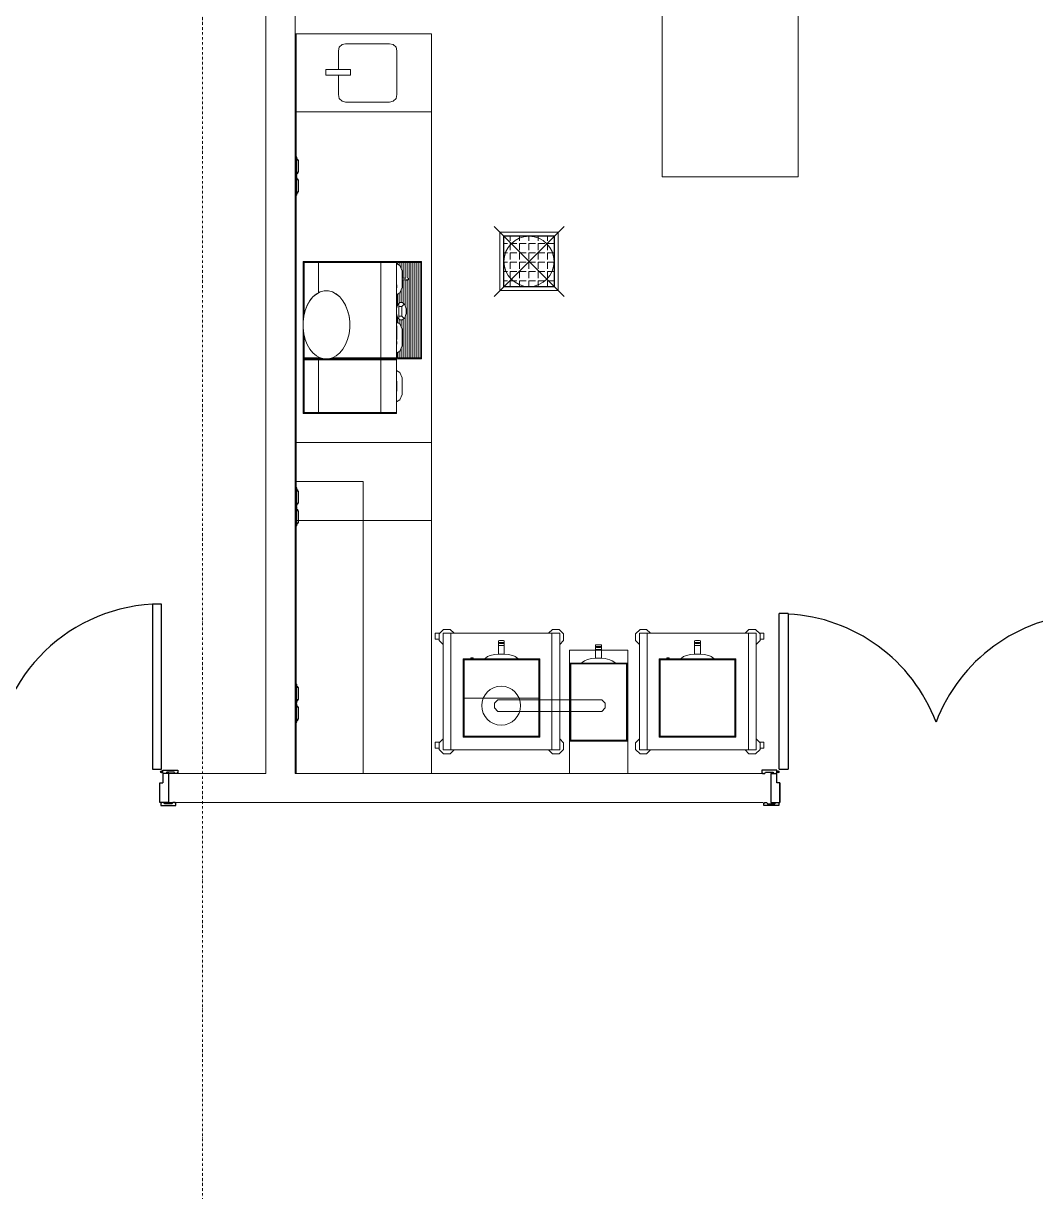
# Model space of a CAD drawing. Header units: millimetres. Extents: x -798 to 124478, y -405 to 121556.
# Drawn here: x 28057 to 33262, y 86579 to 92583 of the extents above; entities that cross this region are included whole.
import ezdxf

# ---------------------------------------------------------------- set-up
doc = ezdxf.new("R2010")
doc.units = ezdxf.units.MM
for name, pattern in [('AUSGEZOGEN', [0]), ('CENTER', [2, 1.25, -0.25, 0.25, -0.25]), ('Strichpunkt', [25.4, 12.7, -6.35, 0, -6.35])]:
    doc.linetypes.add(name, pattern=pattern)
for name, color, linetype, lineweight in [('A-AXES', 40, 'CENTER', 5), ('A-WALL-BRCK', 5, 'Continuous', 9), ('TC-EQUIPMENT', 251, 'Continuous', 0)]:
    doc.layers.add(name, color=color, linetype=linetype, lineweight=lineweight)
doc.layers.add('k3-doors', color=4, linetype='Continuous')

# ---------------------------------------------------------------- blocks, each defined once
blk = doc.blocks.new('оси 2')
at = {"layer": 'A-AXES', "linetype": 'Strichpunkt', "transparency": 33554687}
blk.add_line((2188396.7, -2332747.9), (2188396.7, -2401680.1), dxfattribs=at)

msp = doc.modelspace()

# ---------------------------------------------------------------- linework, layer by layer
at = {"layer": 'A-WALL-BRCK'}
for p, q in [((29454.1, 92828.6), (29454.1, 89985.5)), ((29454.1, 88728.5), (29454.3, 92828.6)), ((29304.1, 92678.6), (29304.1, 88728.5)), ((28804.1, 88578.5), (28804.1, 88728.5)), ((29304.1, 88728.5), (28804.1, 88728.5)), ((31861.1, 88728.4), (29454.1, 88728.5)), ((31900.7, 88578.5), (31900.7, 88728.4)), ((29304.1, 88578.5), (28804.1, 88578.5)), ((31861.1, 88578.5), (29304.1, 88578.5))]:
    msp.add_line(p, q, dxfattribs=at)
at = {"layer": 'k3-doors', "linetype": 'AUSGEZOGEN'}
for p, q in [((28720.2, 89597.5), (28720.2, 88749.2)), ((28766.7, 89597.5), (28720.2, 89597.5)), ((28766.8, 88749.2), (28766.7, 89597.5)), ((31943, 88749.2), (31943.1, 89549.2)), ((31989.6, 89549.2), (31943.1, 89549.2)), ((31989.6, 89549.2), (31989.6, 88749.2)), ((28720.2, 88749.2), (28766.8, 88749.2)), ((31943, 88749.2), (31989.6, 88749.2)), ((28773, 88744), (28850.6, 88744)), ((28773, 88731.5), (28773, 88744)), ((28776.2, 88731.5), (28773, 88731.5)), ((28773, 88728.5), (28773.1, 88679.9)), ((28804.1, 88728.5), (28773, 88728.5)), ((28776.2, 88728.5), (28776.2, 88731.5)), ((28793.7, 88734.6), (28789.6, 88728.5)), ((28831.8, 88734.6), (28793.7, 88734.6)), ((28804.1, 88578.5), (28804.1, 88728.5)), ((28836, 88728.5), (28831.8, 88734.6)), ((28847.5, 88728.5), (28836, 88728.5)), ((28847.5, 88731.6), (28847.5, 88728.5)), ((28850.6, 88731.6), (28847.5, 88731.6)), ((28850.6, 88744), (28850.6, 88731.6)), ((31854.1, 88744), (31854.1, 88731.5)), ((31931.7, 88744), (31854.1, 88744)), ((31854.1, 88731.5), (31857.2, 88731.5)), ((31857.2, 88731.5), (31857.2, 88728.4)), ((31857.2, 88728.4), (31868.8, 88728.4)), ((31868.8, 88728.4), (31872.9, 88734.5)), ((31872.9, 88734.5), (31911, 88734.5)), ((31900.7, 88728.4), (31900.7, 88578.4)), ((31900.7, 88728.4), (31931.7, 88728.4)), ((31911, 88734.5), (31915.1, 88728.4)), ((31928.5, 88728.4), (31928.6, 88731.4)), ((31928.6, 88731.4), (31931.7, 88731.4)), ((31931.7, 88731.4), (31931.7, 88744)), ((31931.7, 88679.8), (31931.7, 88728.4)), ((28757.5, 88679.9), (28773.1, 88679.9)), ((28757.5, 88578.5), (28757.5, 88679.9)), ((31947.2, 88679.8), (31931.7, 88679.8)), ((31947.2, 88578.4), (31947.2, 88679.8)), ((31947.2, 88679.7), (31947.2, 88578.4)), ((28804.1, 88578.5), (28757.5, 88578.5)), ((28765.8, 88575.5), (28762.7, 88575.5)), ((28762.7, 88575.5), (28762.7, 88563)), ((28765.9, 88578.5), (28765.8, 88575.5)), ((28783.4, 88572.4), (28779.3, 88578.5)), ((28821.5, 88572.4), (28783.4, 88572.4)), ((28825.7, 88578.5), (28821.5, 88572.4)), ((28837.2, 88578.5), (28825.7, 88578.5)), ((28837.2, 88575.4), (28837.2, 88578.5)), ((28840.3, 88575.4), (28837.2, 88575.4)), ((28840.3, 88563), (28840.3, 88575.4)), ((31864.5, 88575.3), (31867.6, 88575.3)), ((31864.5, 88562.9), (31864.5, 88575.3)), ((31867.6, 88578.4), (31879.1, 88578.4)), ((31867.6, 88575.3), (31867.6, 88578.4)), ((31879.1, 88578.4), (31883.3, 88572.3)), ((31883.3, 88572.3), (31921.4, 88572.3)), ((31900.7, 88578.4), (31947.2, 88578.4)), ((31921.4, 88572.3), (31925.5, 88578.4)), ((31938.9, 88578.4), (31939, 88575.5)), ((31939, 88575.5), (31942, 88575.5)), ((31942, 88575.5), (31942.1, 88562.9)), ((28762.7, 88563), (28835.1, 88563)), ((28762.7, 88563), (28840.3, 88563)), ((31942.1, 88562.9), (31864.5, 88562.9))]:
    msp.add_line(p, q, dxfattribs=at)
for centre, radius in [((28767.4, 88736.2), 4.86), ((28767.4, 88736.2), 3.92), ((31937.3, 88736.1), 4.84), ((31937.3, 88736.1), 3.92)]:
    msp.add_circle(centre, radius, dxfattribs=at)
for centre, radius, start, end in [((28767, 88735.8), 862.9, 93.1135, 180.2705), ((31942.8, 88685.8), 862.9, 20.7569, 86.8889), ((33556.6, 88685.8), 863, 93.1114, 159.2424)]:
    msp.add_arc(centre, radius, start, end, dxfattribs=at)
at = {"layer": 'TC-EQUIPMENT'}
for p, q in [((31340.6, 91793.6), (31340.6, 95393.6)), ((32040.6, 91793.6), (32040.6, 95393.6)), ((29454.7, 88728.5), (29454.7, 92528.5)), ((30154.7, 92528.5), (29454.7, 92528.5)), ((29459.7, 88728.5), (29459.7, 92528.5)), ((30154.7, 88728.5), (30154.7, 92528.5)), ((29680.4, 92460.3), (29695.1, 92475)), ((29695.1, 92475), (29713.6, 92478.5)), ((29713.6, 92478.5), (29939.8, 92478.5)), ((29939.8, 92478.5), (29958.2, 92475)), ((29958.2, 92475), (29973, 92460.3)), ((29676.7, 92441.1), (29680.4, 92460.3)), ((29676.7, 92346.5), (29676.7, 92441.1)), ((29973, 92460.3), (29976.7, 92441.1)), ((29976.7, 92441.1), (29976.7, 92216.8)), ((29612.7, 92346.5), (29738.7, 92346.5)), ((29612.7, 92316.5), (29612.7, 92346.5)), ((29738.7, 92316.5), (29612.7, 92316.5)), ((29676.7, 92216.8), (29676.7, 92316.5)), ((29738.7, 92346.5), (29738.7, 92316.5)), ((29680.4, 92197.7), (29676.7, 92216.8)), ((29695.1, 92182.9), (29680.4, 92197.7)), ((29713.6, 92178.5), (29695.1, 92182.9)), ((29713.6, 92178.5), (29939.8, 92178.5)), ((29958.2, 92182.9), (29939.8, 92178.5)), ((29973, 92197.7), (29958.2, 92182.9)), ((29976.7, 92216.8), (29973, 92197.7)), ((29454.7, 92128.5), (30154.7, 92128.5)), ((29459.7, 91898.5), (29454.7, 91898.5)), ((29459.7, 91898.5), (29462.7, 91894.5)), ((29462.7, 91894.5), (29462.7, 91802.5)), ((29462.7, 91885.5), (29468.7, 91885.5)), ((29462.7, 91879.5), (29470.7, 91879.5)), ((29468.7, 91879.5), (29468.7, 91885.5)), ((29470.7, 91817.5), (29470.7, 91879.5)), ((29470.7, 91817.5), (29462.7, 91817.5)), ((29468.7, 91811.5), (29462.7, 91811.5)), ((29468.7, 91817.5), (29468.7, 91811.5)), ((29454.7, 91798.5), (29459.7, 91798.5)), ((29459.7, 91798.5), (29462.7, 91802.5)), ((29459.7, 91798.5), (29462.7, 91794.5)), ((29462.7, 91702.5), (29462.7, 91794.5)), ((29468.7, 91784.5), (29462.7, 91784.5)), ((29462.7, 91778.5), (29470.7, 91778.5)), ((29468.7, 91784.5), (29468.7, 91778.5)), ((29470.7, 91778.5), (29470.7, 91716.5)), ((31340.6, 91793.6), (32040.6, 91793.6)), ((29454.7, 91698.5), (29459.7, 91698.5)), ((29459.7, 91698.5), (29462.7, 91702.5)), ((29470.7, 91716.5), (29462.7, 91716.5)), ((29462.7, 91710.5), (29468.7, 91710.5)), ((29468.7, 91710.5), (29468.7, 91716.5)), ((30476.9, 91179.5), (30836.9, 91539.5)), ((30476.9, 91539.5), (30836.9, 91179.5)), ((30506.9, 91509.5), (30506.9, 91209.5)), ((30806.9, 91509.5), (30506.9, 91509.5)), ((30806.9, 91209.5), (30806.9, 91509.5)), ((30525.9, 91490.5), (30525.9, 91228.5)), ((30787.9, 91490.5), (30525.9, 91490.5)), ((30527.9, 91230.5), (30527.9, 91488.5)), ((30527.9, 91488.5), (30785.9, 91488.5)), ((30527.9, 91452.3), (30546.2, 91452.3)), ((30559.3, 91488.5), (30559.3, 91465.5)), ((30559.3, 91417.3), (30559.3, 91452.3)), ((30594.3, 91452.3), (30559.3, 91452.3)), ((30607.4, 91488.5), (30607.4, 91465.5)), ((30607.4, 91417.3), (30607.4, 91452.3)), ((30642.4, 91452.3), (30607.4, 91452.3)), ((30655.5, 91488.5), (30655.5, 91465.5)), ((30655.5, 91417.3), (30655.5, 91452.3)), ((30690.5, 91452.3), (30655.5, 91452.3)), ((30703.7, 91488.5), (30703.7, 91465.5)), ((30703.7, 91417.3), (30703.7, 91452.3)), ((30738.7, 91452.3), (30703.7, 91452.3)), ((30751.8, 91488.5), (30751.8, 91465.5)), ((30751.8, 91417.3), (30751.8, 91452.3)), ((30785.9, 91452.3), (30751.8, 91452.3)), ((30785.9, 91230.5), (30785.9, 91488.5)), ((30787.9, 91490.5), (30787.9, 91228.5)), ((30527.9, 91404.2), (30546.2, 91404.2)), ((30559.3, 91369.2), (30559.3, 91404.2)), ((30594.3, 91404.2), (30559.3, 91404.2)), ((30607.4, 91369.2), (30607.4, 91404.2)), ((30642.4, 91404.2), (30607.4, 91404.2)), ((30655.5, 91369.2), (30655.5, 91404.2)), ((30690.5, 91404.2), (30655.5, 91404.2)), ((30703.7, 91369.2), (30703.7, 91404.2)), ((30738.7, 91404.2), (30703.7, 91404.2)), ((30751.8, 91369.2), (30751.8, 91404.2)), ((30785.9, 91404.2), (30751.8, 91404.2)), ((29494.7, 90578.5), (29494.7, 91358.5)), ((29494.7, 91358.5), (30104.7, 91358.5)), ((29494.7, 91358.5), (29499.7, 91353.5)), ((29499.7, 91353.5), (29974.7, 91353.5)), ((29499.7, 91353.5), (29499.7, 91084.1)), ((29574.7, 91353.5), (29574.7, 91197.8)), ((29894.7, 90863.5), (29894.7, 91353.5)), ((29974.7, 90578.5), (29974.7, 91358.5)), ((29991.7, 91338.3), (29974.7, 91348.5)), ((29979.7, 91353.5), (29979.7, 91345.5)), ((30099.7, 91353.5), (29979.7, 91353.5)), ((29989.7, 91353.5), (29989.7, 91339.5)), ((30004.7, 91311.7), (29991.7, 91338.3)), ((29999.7, 91322), (29999.7, 91353.5)), ((30009.7, 91353.5), (30009.7, 91273.3)), ((30019.7, 91353.5), (30019.7, 91273.3)), ((30029.7, 91353.5), (30029.7, 91276.3)), ((30039.7, 91353.5), (30039.7, 90863.5)), ((30049.7, 90863.5), (30049.7, 91353.5)), ((30059.7, 91353.5), (30059.7, 90863.5)), ((30069.7, 90863.5), (30069.7, 91353.5)), ((30079.7, 91353.5), (30079.7, 90863.5)), ((30089.7, 90863.5), (30089.7, 91353.5)), ((30099.7, 91353.5), (30099.7, 90863.5)), ((30104.7, 91358.5), (30104.7, 90858.5)), ((30527.9, 91356.1), (30546.2, 91356.1)), ((30559.3, 91321.1), (30559.3, 91356.1)), ((30594.3, 91356.1), (30559.3, 91356.1)), ((30607.4, 91321.1), (30607.4, 91356.1)), ((30642.4, 91356.1), (30607.4, 91356.1)), ((30655.5, 91321.1), (30655.5, 91356.1)), ((30690.5, 91356.1), (30655.5, 91356.1)), ((30703.7, 91321.1), (30703.7, 91356.1)), ((30738.7, 91356.1), (30703.7, 91356.1)), ((30751.8, 91321.1), (30751.8, 91356.1)), ((30785.9, 91356.1), (30751.8, 91356.1)), ((30004.7, 91225.3), (30004.7, 91311.7)), ((30022.5, 91273.3), (30004.7, 91273.3)), ((30031.2, 91276.3), (30034.2, 91274.3)), ((30034.2, 91274.3), (30036.2, 91271.3)), ((30036.1, 91267.3), (30034.2, 91264.3)), ((30036.2, 91271.3), (30036.1, 91267.3)), ((30527.9, 91308), (30546.2, 91308)), ((30559.3, 91273), (30559.3, 91308)), ((30594.3, 91308), (30559.3, 91308)), ((30607.4, 91273), (30607.4, 91308)), ((30642.4, 91308), (30607.4, 91308)), ((30655.5, 91273), (30655.5, 91308)), ((30690.5, 91308), (30655.5, 91308)), ((30703.7, 91273), (30703.7, 91308)), ((30738.7, 91308), (30703.7, 91308)), ((30751.8, 91273), (30751.8, 91308)), ((30785.9, 91308), (30751.8, 91308)), ((29583.5, 91203.2), (29604.2, 91208.5)), ((29583.5, 91202.5), (29604.2, 91207.8)), ((29604.2, 91208.5), (29625.2, 91208.5)), ((29625.2, 91207.8), (29604.2, 91207.8)), ((29625.2, 91208.5), (29645.9, 91203.2)), ((29625.2, 91207.8), (29645.9, 91202.5)), ((29974.7, 91238.5), (29976.7, 91238.5)), ((29976.7, 91223.5), (29974.7, 91223.5)), ((29976.7, 91238.5), (29976.7, 91223.5)), ((29991.7, 91198.7), (30004.7, 91225.3)), ((29999.7, 91215.1), (29999.7, 91148.5)), ((30004.7, 91265.3), (30022.5, 91265.2)), ((30009.7, 91145.1), (30009.7, 91265.3)), ((30019.7, 91131.8), (30019.7, 91265.2)), ((30030, 91265.3), (30022.6, 91265.3)), ((30027.2, 91262.2), (30031.2, 91262.3)), ((30029.7, 90863.5), (30029.7, 91262.3)), ((30034.2, 91264.3), (30031.2, 91262.3)), ((30506.9, 91209.5), (30806.9, 91209.5)), ((30525.9, 91228.5), (30787.9, 91228.5)), ((30527.9, 91259.8), (30546.2, 91259.8)), ((30785.9, 91230.5), (30527.9, 91230.5)), ((30559.3, 91230.5), (30559.3, 91259.8)), ((30594.3, 91259.8), (30559.3, 91259.8)), ((30607.4, 91230.5), (30607.4, 91259.8)), ((30642.4, 91259.8), (30607.4, 91259.8)), ((30655.5, 91230.5), (30655.5, 91259.8)), ((30690.5, 91259.8), (30655.5, 91259.8)), ((30703.7, 91230.5), (30703.7, 91259.8)), ((30738.7, 91259.8), (30703.7, 91259.8)), ((30751.8, 91230.5), (30751.8, 91259.8)), ((30785.9, 91259.8), (30751.8, 91259.8)), ((29516, 91134.4), (29529.5, 91157.9)), ((29516, 91133.7), (29529.5, 91157.1)), ((29529.5, 91157.9), (29545.6, 91177.5)), ((29529.5, 91157.1), (29545.6, 91176.7)), ((29545.6, 91177.5), (29563.8, 91192.7)), ((29545.6, 91176.7), (29563.8, 91192)), ((29563.8, 91192.7), (29583.5, 91203.2)), ((29563.8, 91192), (29583.5, 91202.5)), ((29645.9, 91203.2), (29665.6, 91192.7)), ((29645.9, 91202.5), (29665.6, 91192)), ((29665.6, 91192.7), (29683.8, 91177.5)), ((29665.6, 91192), (29683.8, 91176.7)), ((29683.8, 91177.5), (29699.9, 91157.8)), ((29699.9, 91157.1), (29683.8, 91176.7)), ((29699.9, 91157.8), (29713.4, 91134.4)), ((29699.9, 91157.1), (29713.4, 91133.7)), ((29974.7, 91188.5), (29991.7, 91198.7)), ((29979.7, 91131.8), (29979.7, 91191.5)), ((29981.2, 91136.8), (29993.2, 91148.5)), ((29989.7, 91197.5), (29989.7, 91145.1)), ((29993.2, 91148.5), (30006.2, 91148.5)), ((30006.2, 91148.5), (30018.2, 91136.8)), ((29498.3, 91079.2), (29505.5, 91107.9)), ((29498.3, 91078.5), (29505.5, 91107.2)), ((29505.5, 91107.9), (29516, 91134.4)), ((29505.5, 91107.2), (29516, 91133.7)), ((29713.4, 91134.4), (29723.9, 91108)), ((29713.4, 91133.7), (29723.9, 91107.2)), ((29723.9, 91108), (29731.1, 91079.2)), ((29723.9, 91107.2), (29731.1, 91078.5)), ((29974.7, 91115.2), (29981.2, 91136.8)), ((29981.2, 91070.2), (29974.7, 91091.8)), ((29987.7, 91068.5), (29987.7, 91138.5)), ((29987.7, 91128.5), (30002.7, 91128.5)), ((30012.7, 91138.5), (30002.7, 91128.5)), ((30002.7, 91128.5), (30002.7, 91078.5)), ((30018.2, 91136.8), (30024.7, 91115.2)), ((30024.7, 91091.8), (30018.2, 91070.2)), ((30024.7, 91115.2), (30024.7, 91091.8)), ((29494.7, 91049.1), (29498.3, 91079.2)), ((29494.7, 91048.4), (29498.3, 91078.5)), ((29731.1, 91079.2), (29734.7, 91049.2)), ((29734.7, 91048.4), (29731.1, 91078.5)), ((29734.7, 91017.9), (29734.7, 91048.4)), ((29974.7, 91053.5), (29976.7, 91053.5)), ((29974.7, 91038.5), (29976.7, 91038.5)), ((29974.7, 91028.5), (29976.7, 91028.5)), ((29976.7, 91053.5), (29976.7, 91038.5)), ((29991.7, 91038.3), (29976.7, 91047.3)), ((29976.7, 91028.5), (29976.7, 90958.5)), ((29979.7, 91045.5), (29979.7, 91075.2)), ((29993.2, 91058.5), (29981.2, 91070.2)), ((30002.7, 91078.5), (29987.7, 91078.5)), ((29989.7, 91039.5), (29989.7, 91061.9)), ((30004.7, 91011.7), (29991.7, 91038.3)), ((29993.2, 91058.5), (30006.2, 91058.5)), ((29999.7, 91022), (29999.7, 91058.5)), ((30012.7, 91068.5), (30002.7, 91078.5)), ((30018.2, 91070.2), (30006.2, 91058.5)), ((30009.7, 90863.5), (30009.7, 91061.9)), ((30019.7, 90863.5), (30019.7, 91075.2)), ((29498.3, 90987.8), (29494.7, 91017.9)), ((29498.3, 90987.8), (29494.7, 91017.8)), ((29505.5, 90959.1), (29498.3, 90987.8)), ((29499.7, 90863.5), (29499.7, 90982.2)), ((29731.1, 90987.8), (29723.9, 90959.1)), ((29734.7, 91017.9), (29731.1, 90987.8)), ((30004.7, 90925.3), (30004.7, 91011.7)), ((29516, 90932.6), (29505.5, 90959.1)), ((29529.5, 90909.2), (29516, 90932.6)), ((29545.6, 90889.5), (29529.5, 90909.2)), ((29699.9, 90909.2), (29683.8, 90889.5)), ((29713.4, 90932.6), (29699.9, 90909.2)), ((29723.9, 90959.1), (29713.4, 90932.6)), ((29976.7, 90958.5), (29974.7, 90958.5)), ((29976.7, 90948.5), (29974.7, 90948.5)), ((29974.7, 90933.5), (29976.7, 90933.5)), ((29976.7, 90948.5), (29976.7, 90933.5)), ((29991.7, 90898.7), (30004.7, 90925.3)), ((29999.7, 90863.5), (29999.7, 90915.1)), ((29494.7, 90858.5), (29499.7, 90863.5)), ((29494.7, 90858.5), (30104.7, 90858.5)), ((29494.7, 90858.5), (29499.7, 90853.5)), ((29499.7, 90863.5), (29584.6, 90863.5)), ((29499.7, 90853.5), (29974.7, 90853.5)), ((29499.7, 90583.5), (29499.7, 90853.5)), ((29563.8, 90874.3), (29545.6, 90889.5)), ((29583.5, 90863.8), (29563.8, 90874.3)), ((29574.7, 90863.5), (29574.7, 90868.5)), ((29574.7, 90853.5), (29574.7, 90583.5)), ((29604.2, 90858.5), (29583.5, 90863.8)), ((29645.9, 90863.8), (29625.2, 90858.5)), ((29974.7, 90863.5), (29644.7, 90863.5)), ((29665.6, 90874.3), (29645.9, 90863.8)), ((29683.8, 90889.5), (29665.6, 90874.3)), ((29894.7, 90583.5), (29894.7, 90853.5)), ((29974.7, 90888.5), (29991.7, 90898.7)), ((29979.7, 90891.5), (29979.7, 90863.5)), ((30099.7, 90863.5), (29979.7, 90863.5)), ((29989.7, 90863.5), (29989.7, 90897.5)), ((29991.7, 90788.3), (29974.7, 90798.5)), ((30004.7, 90761.7), (29991.7, 90788.3)), ((29974.7, 90743.5), (29976.7, 90743.5)), ((29976.7, 90693.5), (29976.7, 90743.5)), ((30004.7, 90675.3), (30004.7, 90761.7)), ((29974.7, 90693.5), (29976.7, 90693.5)), ((29991.7, 90648.7), (30004.7, 90675.3)), ((29974.7, 90638.5), (29991.7, 90648.7)), ((29494.7, 90578.5), (29499.7, 90583.5)), ((29494.7, 90578.5), (29974.7, 90578.5)), ((29974.7, 90583.5), (29499.7, 90583.5)), ((30154.7, 90428.5), (29454.7, 90428.5)), ((29454.7, 90228.5), (29804.7, 90228.5)), ((29459.7, 90198.5), (29454.7, 90198.5)), ((29459.7, 90198.5), (29462.7, 90194.5)), ((29462.7, 90194.5), (29462.7, 90102.5)), ((29804.7, 90228.5), (29804.7, 88728.5)), ((29462.7, 90185.5), (29468.7, 90185.5)), ((29462.7, 90179.5), (29470.7, 90179.5)), ((29468.7, 90179.5), (29468.7, 90185.5)), ((29470.7, 90117.5), (29470.7, 90179.5)), ((29454.7, 90098.5), (29459.7, 90098.5)), ((29459.7, 90098.5), (29462.7, 90102.5)), ((29459.7, 90098.5), (29462.7, 90094.5)), ((29470.7, 90117.5), (29462.7, 90117.5)), ((29468.7, 90111.5), (29462.7, 90111.5)), ((29462.7, 90002.5), (29462.7, 90094.5)), ((29462.7, 90084.5), (29468.7, 90084.5)), ((29470.7, 90078.5), (29462.7, 90078.5)), ((29468.7, 90117.5), (29468.7, 90111.5)), ((29468.7, 90084.5), (29468.7, 90078.5)), ((29470.7, 90078.5), (29470.7, 90016.5)), ((30154.7, 90028.5), (29454.7, 90028.5)), ((29470.7, 90016.5), (29462.7, 90016.5)), ((29462.7, 90010.5), (29468.7, 90010.5)), ((29468.7, 90010.5), (29468.7, 90016.5)), ((29454.7, 89998.5), (29459.7, 89998.5)), ((29459.7, 89998.5), (29462.7, 90002.5)), ((30217.7, 89468.5), (30194.7, 89445.5)), ((30251.7, 89468.5), (30217.7, 89468.5)), ((30271.7, 89448.5), (30251.7, 89468.5)), ((30757.7, 89448.5), (30777.7, 89468.5)), ((30777.7, 89468.5), (30811.7, 89468.5)), ((30811.7, 89468.5), (30834.7, 89445.5)), ((31227.7, 89468.5), (31204.7, 89445.5)), ((31261.7, 89468.5), (31227.7, 89468.5)), ((31281.7, 89448.5), (31261.7, 89468.5)), ((31787.7, 89468.5), (31768.7, 89448.5)), ((31821.7, 89468.5), (31787.7, 89468.5)), ((31821.7, 89468.5), (31844.7, 89445.5)), ((30174.7, 89448.5), (30197.7, 89448.5)), ((30174.7, 89418.5), (30174.7, 89448.5)), ((30194.7, 89418.5), (30174.7, 89418.5)), ((30194.7, 89445.5), (30194.7, 89411.5)), ((30214.7, 89391.5), (30194.7, 89411.5)), ((30214.7, 89448.5), (30214.7, 88848.5)), ((30814.7, 89448.5), (30214.7, 89448.5)), ((30254.7, 88848.5), (30254.7, 89448.5)), ((30499.7, 89409.5), (30504.7, 89410.5)), ((30499.7, 89341.5), (30499.7, 89409.5)), ((30504.7, 89410.5), (30524.7, 89410.5)), ((30529.7, 89409.5), (30524.7, 89410.5)), ((30529.7, 89341.5), (30529.7, 89409.5)), ((30774.7, 89448.5), (30774.7, 88848.5)), ((30814.7, 88848.5), (30814.7, 89448.5)), ((30834.7, 89411.5), (30814.7, 89391.5)), ((30834.7, 89445.5), (30834.7, 89411.5)), ((31204.7, 89445.5), (31204.7, 89411.5)), ((31204.7, 89411.5), (31224.7, 89391.5)), ((31224.7, 89448.5), (31824.7, 89448.5)), ((31224.7, 88848.5), (31224.7, 89448.5)), ((31264.7, 89448.5), (31264.7, 88848.5)), ((31507.7, 89409.5), (31512.7, 89410.5)), ((31507.7, 89341.5), (31507.7, 89409.5)), ((31512.7, 89410.5), (31532.7, 89410.5)), ((31537.7, 89409.5), (31532.7, 89410.5)), ((31537.7, 89341.5), (31537.7, 89409.5)), ((31784.7, 88848.5), (31784.7, 89448.5)), ((31824.7, 89448.5), (31824.7, 88848.5)), ((31824.7, 89391.5), (31844.7, 89411.5)), ((31864.7, 89448.5), (31841.7, 89448.5)), ((31844.7, 89445.5), (31844.7, 89411.5)), ((31844.7, 89418.5), (31864.7, 89418.5)), ((31864.7, 89418.5), (31864.7, 89448.5)), ((30499.7, 89402.5), (30504.7, 89401.5)), ((30499.7, 89400.5), (30529.7, 89400.5)), ((30504.7, 89396.5), (30499.7, 89397.5)), ((30529.7, 89385.5), (30499.7, 89385.5)), ((30504.7, 89401.5), (30524.7, 89401.5)), ((30504.7, 89396.5), (30504.7, 89401.5)), ((30524.7, 89396.5), (30504.7, 89396.5)), ((30529.7, 89402.5), (30524.7, 89401.5)), ((30524.7, 89401.5), (30524.7, 89396.5)), ((30524.7, 89396.5), (30529.7, 89397.5)), ((30864.7, 88728.5), (30864.7, 89361.5)), ((31164.7, 89361.5), (30864.7, 89361.5)), ((30998.7, 89388.5), (31003.7, 89389.5)), ((30998.7, 89320.5), (30998.7, 89388.5)), ((30998.7, 89381.5), (31003.7, 89380.5)), ((30998.7, 89379.5), (31028.7, 89379.5)), ((31003.7, 89375.5), (30998.7, 89376.5)), ((31028.7, 89364.5), (30998.7, 89364.5)), ((31003.7, 89389.5), (31023.7, 89389.5)), ((31003.7, 89380.5), (31023.7, 89380.5)), ((31003.7, 89375.5), (31003.7, 89380.5)), ((31023.7, 89375.5), (31003.7, 89375.5)), ((31028.7, 89388.5), (31023.7, 89389.5)), ((31028.7, 89381.5), (31023.7, 89380.5)), ((31023.7, 89380.5), (31023.7, 89375.5)), ((31023.7, 89375.5), (31028.7, 89376.5)), ((31028.7, 89320.5), (31028.7, 89388.5)), ((31164.7, 89361.5), (31164.7, 88728.5)), ((31507.7, 89402.5), (31512.7, 89401.5)), ((31537.7, 89400.5), (31507.7, 89400.5)), ((31512.7, 89396.5), (31507.7, 89397.5)), ((31507.7, 89385.5), (31537.7, 89385.5)), ((31512.7, 89401.5), (31532.7, 89401.5)), ((31512.7, 89396.5), (31512.7, 89401.5)), ((31532.7, 89396.5), (31512.7, 89396.5)), ((31537.7, 89402.5), (31532.7, 89401.5)), ((31532.7, 89401.5), (31532.7, 89396.5)), ((31532.7, 89396.5), (31537.7, 89397.5)), ((30317.7, 89316.5), (30711.7, 89316.5)), ((30317.7, 88914.5), (30317.7, 89316.5)), ((30317.7, 89316.5), (30322.7, 89311.5)), ((30322.7, 89311.5), (30322.7, 88919.5)), ((30706.7, 89311.5), (30322.7, 89311.5)), ((30373.7, 89317.5), (30353.7, 89317.5)), ((30353.7, 89312.5), (30353.7, 89317.5)), ((30373.7, 89312.5), (30353.7, 89312.5)), ((30357.7, 89317.5), (30357.7, 89321.5)), ((30357.7, 89321.5), (30369.7, 89321.5)), ((30369.7, 89319.5), (30357.7, 89319.5)), ((30369.7, 89321.5), (30369.7, 89317.5)), ((30373.7, 89317.5), (30373.7, 89312.5)), ((30424.7, 89311.5), (30430.7, 89319.5)), ((30430.7, 89319.5), (30443.7, 89328.5)), ((30443.7, 89328.5), (30457.7, 89334.5)), ((30457.7, 89334.5), (30479.7, 89339.5)), ((30479.7, 89339.5), (30501.7, 89341.5)), ((30499.7, 89341.5), (30529.7, 89341.5)), ((30527.7, 89341.5), (30549.7, 89339.5)), ((30549.7, 89339.5), (30572.7, 89333.5)), ((30572.7, 89333.5), (30585.7, 89328.5)), ((30598.7, 89319.5), (30585.7, 89328.5)), ((30598.7, 89319.5), (30604.7, 89311.5)), ((30711.7, 89316.5), (30706.7, 89311.5)), ((30706.7, 88919.5), (30706.7, 89311.5)), ((30711.7, 89316.5), (30711.7, 88914.5)), ((30866.7, 89295.5), (31163.7, 89295.5)), ((30866.7, 89295.5), (30866.7, 88893.5)), ((30866.7, 89295.5), (30871.7, 89290.5)), ((31158.7, 89290.5), (30871.7, 89290.5)), ((30871.7, 88898.5), (30871.7, 89290.5)), ((30923.7, 89290.5), (30929.7, 89298.5)), ((30929.7, 89298.5), (30942.7, 89307.5)), ((30942.7, 89307.5), (30956.7, 89313.5)), ((30956.7, 89313.5), (30978.7, 89318.5)), ((30978.7, 89318.5), (31000.7, 89320.5)), ((30998.7, 89320.5), (31028.7, 89320.5)), ((31026.7, 89320.5), (31048.7, 89318.5)), ((31048.7, 89318.5), (31071.7, 89312.5)), ((31071.7, 89312.5), (31084.7, 89307.5)), ((31084.7, 89307.5), (31097.7, 89298.5)), ((31097.7, 89298.5), (31103.7, 89290.5)), ((31163.7, 89295.5), (31158.7, 89290.5)), ((31158.7, 89290.5), (31158.7, 88898.5)), ((31163.7, 88893.5), (31163.7, 89295.5)), ((31325.7, 89316.5), (31719.7, 89316.5)), ((31325.7, 88914.5), (31325.7, 89316.5)), ((31325.7, 89316.5), (31330.7, 89311.5)), ((31714.7, 89311.5), (31330.7, 89311.5)), ((31330.7, 88919.5), (31330.7, 89311.5)), ((31381.7, 89317.5), (31361.7, 89317.5)), ((31361.7, 89312.5), (31361.7, 89317.5)), ((31381.7, 89312.5), (31361.7, 89312.5)), ((31365.7, 89317.5), (31365.7, 89321.5)), ((31365.7, 89321.5), (31377.7, 89321.5)), ((31377.7, 89319.5), (31365.7, 89319.5)), ((31377.7, 89321.5), (31377.7, 89317.5)), ((31381.7, 89317.5), (31381.7, 89312.5)), ((31432.7, 89311.5), (31438.7, 89319.5)), ((31438.7, 89319.5), (31451.7, 89328.5)), ((31451.7, 89328.5), (31465.7, 89334.5)), ((31465.7, 89334.5), (31487.7, 89339.5)), ((31487.7, 89339.5), (31509.7, 89341.5)), ((31507.7, 89341.5), (31537.7, 89341.5)), ((31535.7, 89341.5), (31557.7, 89339.5)), ((31557.7, 89339.5), (31580.7, 89333.5)), ((31580.7, 89333.5), (31593.7, 89328.5)), ((31606.7, 89319.5), (31593.7, 89328.5)), ((31606.7, 89319.5), (31612.7, 89311.5)), ((31714.7, 89311.5), (31719.7, 89316.5)), ((31714.7, 89311.5), (31714.7, 88919.5)), ((31719.7, 89316.5), (31719.7, 88914.5)), ((29459.7, 89188.5), (29454.7, 89188.5)), ((29459.7, 89188.5), (29462.7, 89184.5)), ((29462.7, 89184.5), (29462.7, 89092.5)), ((29462.7, 89175.5), (29468.7, 89175.5)), ((29462.7, 89169.5), (29470.7, 89169.5)), ((29468.7, 89169.5), (29468.7, 89175.5)), ((29470.7, 89107.5), (29470.7, 89169.5)), ((31328.7, 89214.5), (31330.7, 89214.5)), ((29470.7, 89107.5), (29462.7, 89107.5)), ((29468.7, 89107.5), (29468.7, 89101.5)), ((30706.7, 89115.5), (30322.7, 89115.5)), ((30478.7, 89088.5), (30496.7, 89106.5)), ((30496.7, 89106.5), (31030.7, 89106.5)), ((31030.7, 89106.5), (31048.7, 89088.5)), ((29454.7, 89088.5), (29459.7, 89088.5)), ((29459.7, 89088.5), (29462.7, 89092.5)), ((29459.7, 89088.5), (29462.7, 89084.5)), ((29468.7, 89101.5), (29462.7, 89101.5)), ((29462.7, 88992.5), (29462.7, 89084.5)), ((29462.7, 89074.5), (29468.7, 89074.5)), ((29470.7, 89068.5), (29462.7, 89068.5)), ((29468.7, 89074.5), (29468.7, 89068.5)), ((29470.7, 89068.5), (29470.7, 89006.5)), ((30478.7, 89064.5), (30478.7, 89088.5)), ((30496.7, 89046.5), (30478.7, 89064.5)), ((31030.7, 89046.5), (30496.7, 89046.5)), ((31048.7, 89064.5), (31030.7, 89046.5)), ((31048.7, 89088.5), (31048.7, 89064.5)), ((29454.7, 88988.5), (29459.7, 88988.5)), ((29459.7, 88988.5), (29462.7, 88992.5)), ((29470.7, 89006.5), (29462.7, 89006.5)), ((29462.7, 89000.5), (29468.7, 89000.5)), ((29468.7, 89000.5), (29468.7, 89006.5)), ((30174.7, 88888.5), (30197.7, 88888.5)), ((30174.7, 88858.5), (30174.7, 88888.5)), ((30214.7, 88905.5), (30194.7, 88885.5)), ((30194.7, 88885.5), (30194.7, 88851.5)), ((30322.7, 88919.5), (30317.7, 88914.5)), ((30317.7, 88914.5), (30711.7, 88914.5)), ((30322.7, 88919.5), (30706.7, 88919.5)), ((30711.7, 88914.5), (30706.7, 88919.5)), ((30834.7, 88885.5), (30814.7, 88905.5)), ((30834.7, 88851.5), (30834.7, 88885.5)), ((30871.7, 88898.5), (30866.7, 88893.5)), ((31163.7, 88893.5), (30866.7, 88893.5)), ((31158.7, 88898.5), (30871.7, 88898.5)), ((31158.7, 88898.5), (31163.7, 88893.5)), ((31224.7, 88905.5), (31204.7, 88885.5)), ((31204.7, 88885.5), (31204.7, 88851.5)), ((31330.7, 88919.5), (31325.7, 88914.5)), ((31719.7, 88914.5), (31325.7, 88914.5)), ((31714.7, 88919.5), (31330.7, 88919.5)), ((31719.7, 88914.5), (31714.7, 88919.5)), ((31844.7, 88885.5), (31824.7, 88905.5)), ((31841.7, 88888.5), (31864.7, 88888.5)), ((31844.7, 88851.5), (31844.7, 88885.5)), ((31864.7, 88888.5), (31864.7, 88858.5)), ((30194.7, 88858.5), (30174.7, 88858.5)), ((30194.7, 88851.5), (30217.7, 88828.5)), ((30214.7, 88848.5), (30814.7, 88848.5)), ((30217.7, 88828.5), (30251.7, 88828.5)), ((30251.7, 88828.5), (30271.7, 88848.5)), ((30757.7, 88848.5), (30777.7, 88828.5)), ((30777.7, 88828.5), (30811.7, 88828.5)), ((30811.7, 88828.5), (30834.7, 88851.5)), ((31204.7, 88851.5), (31227.7, 88828.5)), ((31824.7, 88848.5), (31224.7, 88848.5)), ((31227.7, 88828.5), (31261.7, 88828.5)), ((31261.7, 88828.5), (31281.7, 88848.5)), ((31767.7, 88848.5), (31787.7, 88828.5)), ((31787.7, 88828.5), (31821.7, 88828.5)), ((31821.7, 88828.5), (31844.7, 88851.5)), ((31864.7, 88858.5), (31844.7, 88858.5)), ((30154.7, 88728.5), (29454.7, 88728.5)), ((31164.7, 88728.5), (30864.7, 88728.5))]:
    msp.add_line(p, q, dxfattribs=at)
for centre, radius in [((30656.9, 91359.5), 129), ((30513.7, 89076.5), 100)]:
    msp.add_circle(centre, radius, dxfattribs=at)

# ---------------------------------------------------------------- block references
msp.add_blockref('оси 2', (-2159419.1, 2433624.2))

doc.saveas('drawing.dxf')
